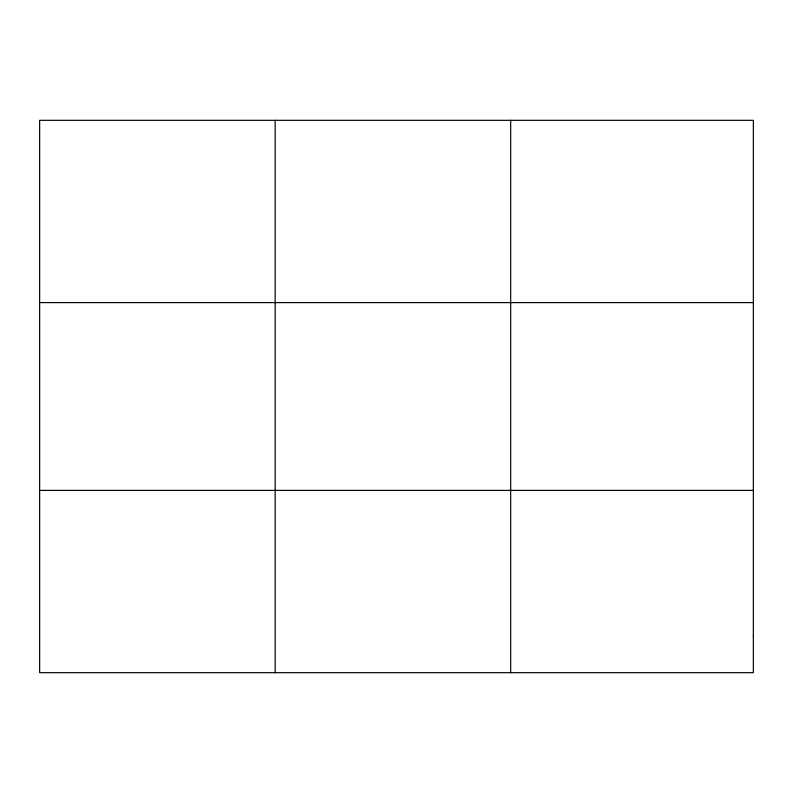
<?xml version="1.0" encoding="UTF-8"?>
<svg xmlns="http://www.w3.org/2000/svg" width="793" height="793" viewBox="0 0 793 793"><rect width="100%" height="100%" fill="white"/><g stroke="black" fill="none" stroke-linecap="round" stroke-linejoin="round"><path stroke-width="1.19" d="M275.171 120.318L275.171 672.682M510.692 120.318L510.692 672.682M39.65 302.599L753.35 302.599M39.65 490.401L753.35 490.401M753.35 636.234L753.35 672.682L39.65 672.682L39.65 120.318L753.35 120.318L753.35 636.234"/></g></svg>
